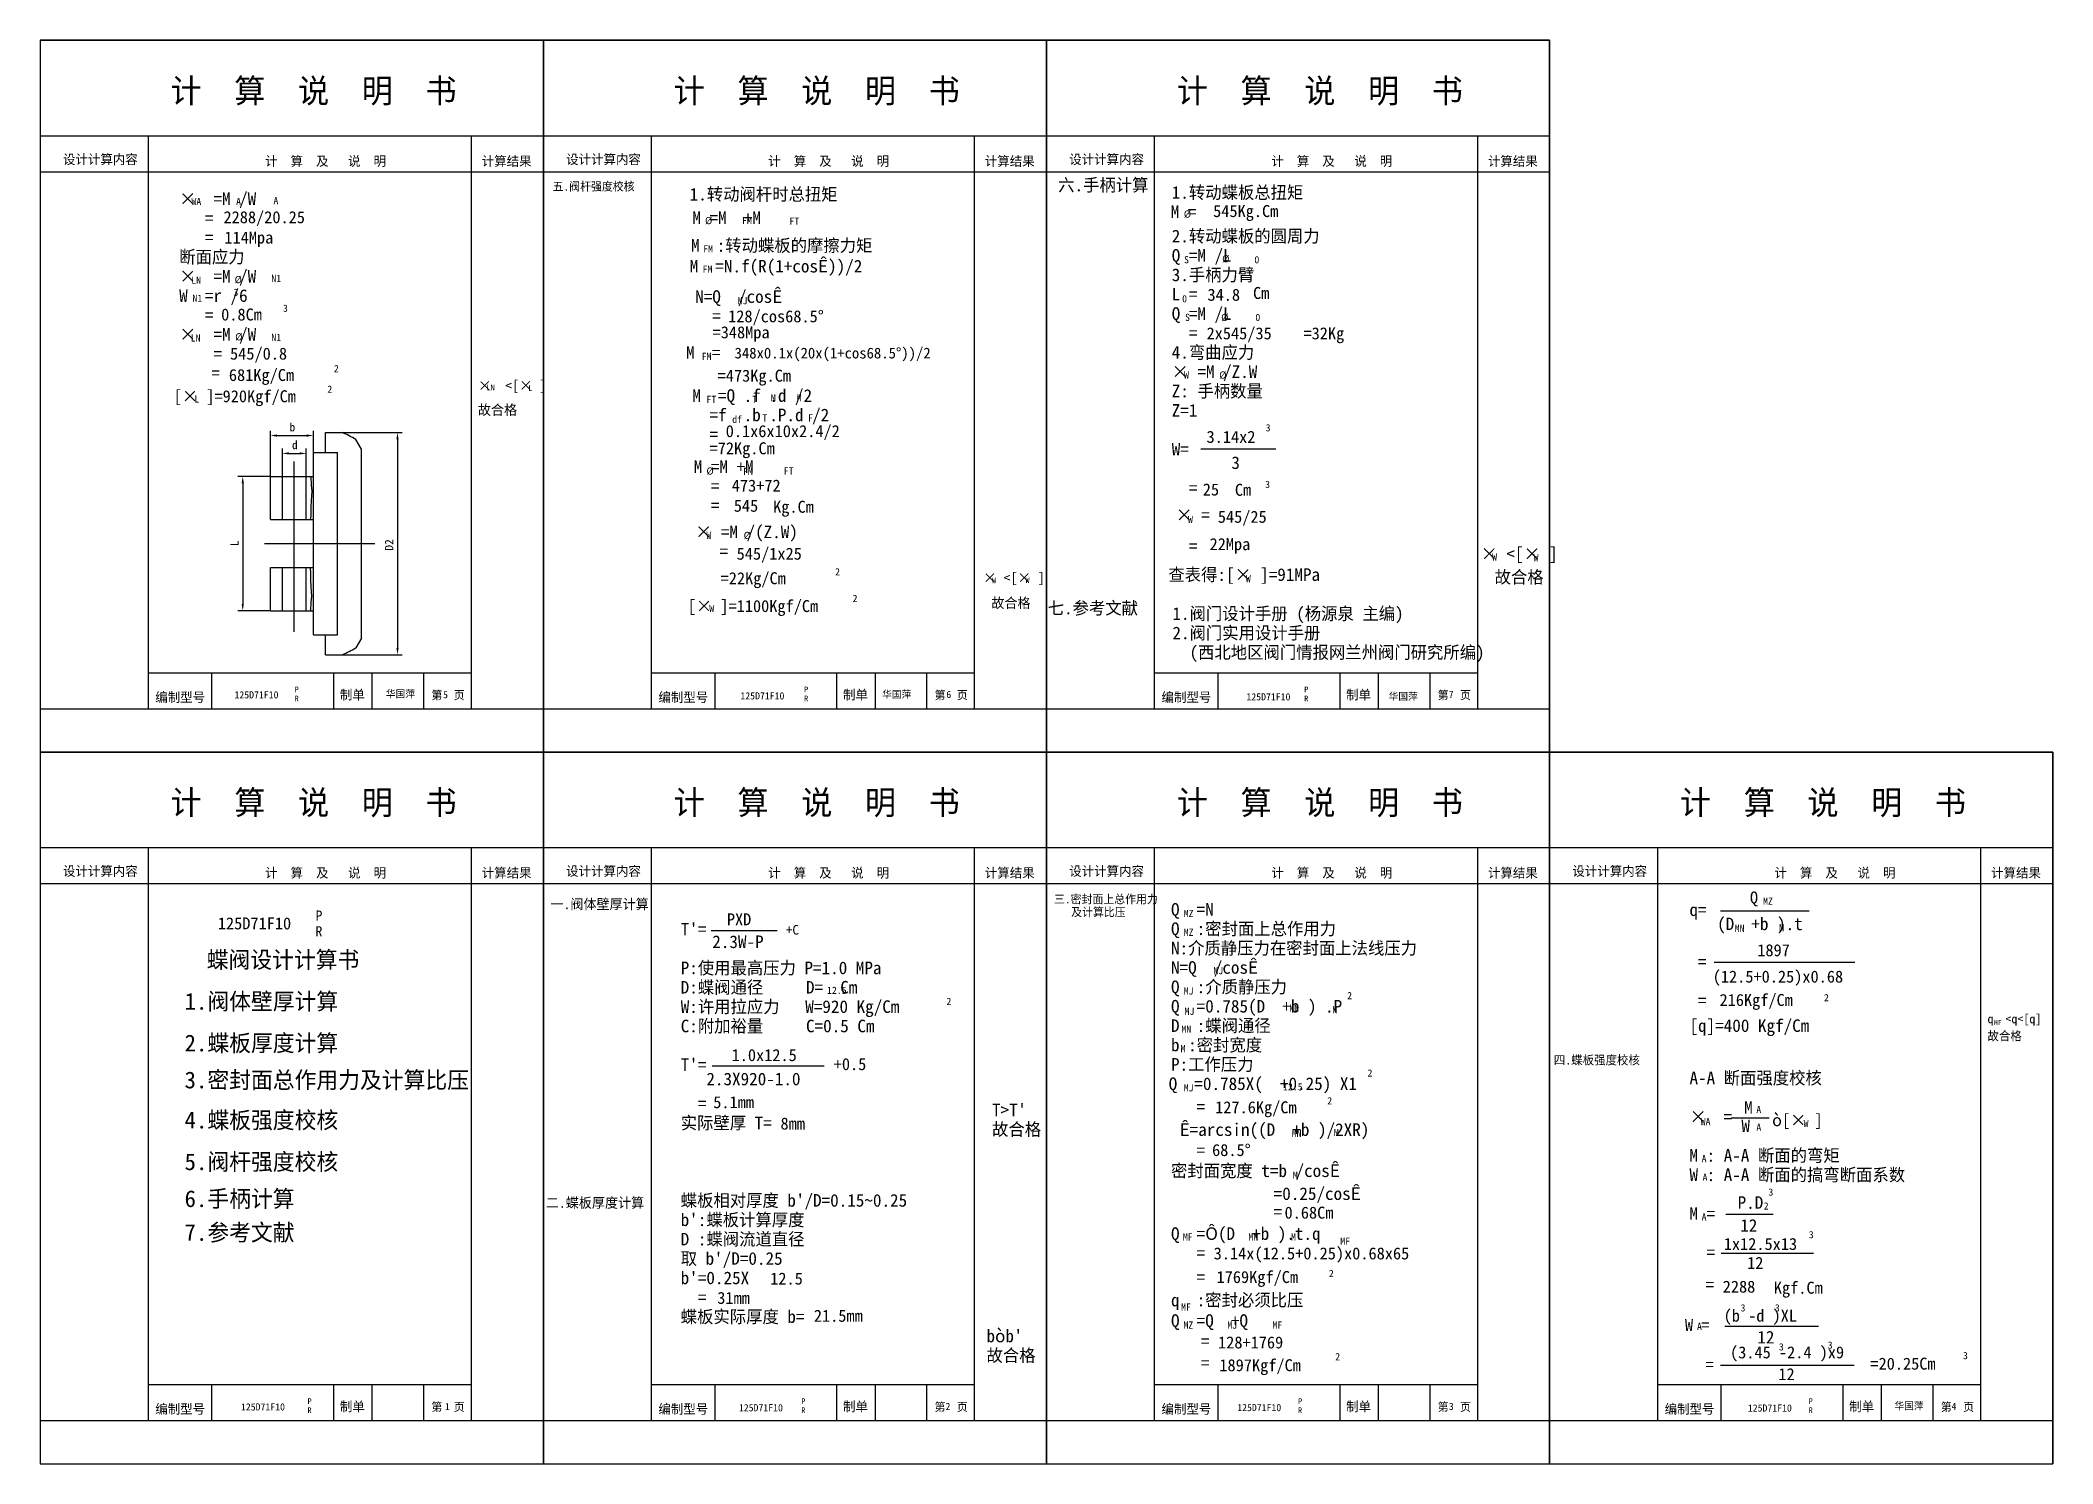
# Model space of a CAD drawing. Header units: metres. Extents: x 0 to 840, y 0 to 594.
import ezdxf

# ---------------------------------------------------------------- set-up
doc = ezdxf.new("R2010")
doc.units = ezdxf.units.M
for name, color, linetype in [('C', 6, 'Continuous'), ('D', 1, 'Continuous'), ('FL', 5, 'Continuous'), ('HA', 5, 'Continuous'), ('TL', 4, 'Continuous')]:
    doc.layers.add(name, color=color, linetype=linetype)

msp = doc.modelspace()

# ---------------------------------------------------------------- linework, layer by layer
at = {"layer": 'C'}
for p, q in [((106.05, 347.12), (106.05, 418.29)), ((93.63, 383.95), (139.59, 383.95))]:
    msp.add_line(p, q, dxfattribs=at)
at = {"layer": 'D'}
for p, q in [((96.05, 411.95), (96.05, 431.05)), ((98.85, 429.05), (111.25, 429.05)), ((114.05, 421.95), (114.05, 431.05)), ((126.07, 430.29), (151.11, 430.29)), ((101.05, 411.95), (101.05, 423.6)), ((103.85, 421.6), (108.25, 421.6)), ((111.05, 411.95), (111.05, 423.6)), ((149.11, 427.49), (149.11, 340.4)), ((484.35, 423.47), (515.76, 423.47)), ((96.05, 411.95), (82.52, 411.95)), ((84.52, 409.15), (84.52, 358.75)), ((96.05, 355.95), (82.52, 355.95)), ((126.07, 337.6), (151.11, 337.6)), ((71.53, 330), (71.53, 315)), ((122.39, 330), (122.39, 315)), ((138.45, 330), (138.45, 315)), ((160.12, 315), (160.12, 330)), ((281.53, 330), (281.53, 315)), ((332.39, 330), (332.39, 315)), ((348.45, 330), (348.45, 315)), ((370.12, 315), (370.12, 330)), ((491.53, 330), (491.53, 315)), ((542.39, 330), (542.39, 315)), ((558.45, 330), (558.45, 315)), ((580.12, 315), (580.12, 330)), ((701.29, 230.7), (738.37, 230.7)), ((280.08, 222.51), (307.63, 222.51)), ((698.74, 209.33), (738.65, 209.33)), ((738.65, 209.33), (757.36, 209.33)), ((280.47, 166.1), (327.22, 166.1)), ((705.83, 144.36), (721.7, 144.36)), ((703.51, 104.14), (723.24, 104.14)), ((701.57, 87.9), (724.41, 87.9)), ((724.41, 87.9), (734.49, 87.9)), ((734.49, 87.9), (740.12, 87.9)), ((703.12, 57.35), (742.21, 57.35)), ((701.31, 41.08), (744.02, 41.08)), ((744.02, 41.08), (757.16, 41.08)), ((71.53, 33), (71.53, 18)), ((122.39, 33), (122.39, 18)), ((138.45, 33), (138.45, 18)), ((160.12, 18), (160.12, 33)), ((281.53, 33), (281.53, 18)), ((332.39, 33), (332.39, 18)), ((348.45, 33), (348.45, 18)), ((370.12, 18), (370.12, 33)), ((491.53, 33), (491.53, 18)), ((542.39, 33), (542.39, 18)), ((558.45, 33), (558.45, 18)), ((580.12, 18), (580.12, 33)), ((701.53, 33), (701.53, 18)), ((752.39, 33), (752.39, 18)), ((768.45, 33), (768.45, 18)), ((790.12, 18), (790.12, 33))]:
    msp.add_line(p, q, dxfattribs=at)
for points in [[(98.85, 429.52), (98.85, 428.58), (96.05, 429.05)], [(111.25, 429.52), (111.25, 428.58), (114.05, 429.05)], [(148.64, 427.49), (149.58, 427.49), (149.11, 430.29)], [(103.85, 422.07), (103.85, 421.13), (101.05, 421.6)], [(108.25, 422.07), (108.25, 421.13), (111.05, 421.6)], [(84.05, 409.15), (84.98, 409.15), (84.52, 411.95)], [(84.05, 358.75), (84.98, 358.75), (84.52, 355.95)], [(148.64, 340.4), (149.58, 340.4), (149.11, 337.6)]]:
    msp.add_solid(points, dxfattribs=at)
at = {"layer": 'FL'}
for p, q in [((0, 594), (0, 297)), ((0, 594), (210, 594)), ((210, 594), (0, 594)), ((210, 594), (210, 297)), ((210, 297), (210, 594)), ((210, 594), (210, 297)), ((420, 594), (210, 594)), ((210, 594), (420, 594)), ((630, 594), (420, 594)), ((420, 594), (630, 594)), ((420, 594), (420, 297)), ((420, 594), (420, 297)), ((420, 297), (420, 594)), ((630, 594), (630, 297)), ((630, 594), (630, 297)), ((630, 297), (630, 594)), ((0, 297), (210, 297)), ((210, 297), (0, 297)), ((0, 297), (210, 297)), ((0, 297), (0, 0)), ((210, 297), (210, 0)), ((210, 297), (210, 0)), ((210, 0), (210, 297)), ((210, 297), (420, 297)), ((420, 297), (210, 297)), ((210, 297), (420, 297)), ((420, 297), (630, 297)), ((630, 297), (420, 297)), ((420, 297), (630, 297)), ((420, 297), (420, 0)), ((420, 0), (420, 297)), ((420, 297), (420, 0)), ((630, 297), (840, 297)), ((840, 297), (630, 297)), ((630, 297), (840, 297)), ((630, 297), (630, 0)), ((630, 0), (630, 297)), ((630, 297), (630, 0)), ((840, 0), (840, 297)), ((840, 297), (840, 0)), ((840, 0), (840, 297)), ((0, 0), (210, 0)), ((210, 0), (420, 0)), ((420, 0), (630, 0)), ((630, 0), (840, 0))]:
    msp.add_line(p, q, dxfattribs=at)
at = {"layer": 'HA'}
for points in [[(112.93, 411.95), (113.12, 408.37), (113.32, 405.86), (113.12, 402), (112.93, 399.11), (112.93, 395.44), (112.63, 393.95)], [(112.93, 355.95), (113.12, 359.52), (113.32, 362.03), (113.12, 365.89), (112.93, 368.78), (112.93, 372.45), (112.63, 373.95)]]:
    msp.add_lwpolyline(points, dxfattribs=at)
at = {"layer": 'TL'}
for p, q in [((210, 554), (0, 554)), ((45, 554), (45, 315)), ((180, 315), (180, 554)), ((420, 554), (210, 554)), ((255, 554), (255, 315)), ((390, 315), (390, 554)), ((630, 554), (420, 554)), ((465, 554), (465, 315)), ((600, 315), (600, 554)), ((210, 539), (0, 539)), ((420, 539), (210, 539)), ((630, 539), (420, 539)), ((119.05, 430.29), (126.07, 430.29)), ((119.05, 421.95), (119.05, 430.29)), ((114.05, 345.95), (114.05, 421.95)), ((114.05, 421.95), (124.05, 421.95)), ((124.05, 345.95), (124.05, 421.95)), ((134.05, 423.38), (131.72, 427.41)), ((134.05, 344.51), (134.05, 423.38)), ((96.05, 411.95), (114.05, 411.95)), ((96.05, 393.95), (96.05, 411.95)), ((101.05, 393.95), (101.05, 411.95)), ((111.05, 393.95), (111.05, 411.95)), ((96.05, 393.95), (114.05, 393.95)), ((96.05, 355.95), (96.05, 373.95)), ((96.05, 373.95), (114.05, 373.95)), ((101.05, 355.95), (101.05, 373.95)), ((111.05, 355.95), (111.05, 373.95)), ((96.05, 355.95), (114.05, 355.95)), ((114.05, 345.95), (124.05, 345.95)), ((119.05, 337.6), (119.05, 345.95)), ((134.05, 344.51), (131.72, 340.48)), ((119.05, 337.6), (126.07, 337.6)), ((45, 330), (180, 330)), ((255, 330), (390, 330)), ((465, 330), (600, 330)), ((0, 315), (210, 315)), ((210, 315), (420, 315)), ((420, 315), (630, 315)), ((210, 257), (0, 257)), ((45, 257), (45, 18)), ((180, 18), (180, 257)), ((420, 257), (210, 257)), ((255, 257), (255, 18)), ((390, 18), (390, 257)), ((630, 257), (420, 257)), ((465, 257), (465, 18)), ((600, 18), (600, 257)), ((840, 257), (630, 257)), ((675, 257), (675, 18)), ((810, 18), (810, 257)), ((210, 242), (0, 242)), ((420, 242), (210, 242)), ((630, 242), (420, 242)), ((840, 242), (630, 242)), ((45, 33), (180, 33)), ((255, 33), (390, 33)), ((465, 33), (600, 33)), ((675, 33), (810, 33)), ((0, 18), (210, 18)), ((210, 18), (420, 18)), ((420, 18), (630, 18)), ((630, 18), (840, 18))]:
    msp.add_line(p, q, dxfattribs=at)
for start, end in [(59.44, 66.64), (293.36, 300.56)]:
    msp.add_arc((106.05, 383.95), 50.48, start, end, dxfattribs=at)

# ---------------------------------------------------------------- texts
at = {"layer": 'D'}
for s, height, p in [('计  算  说  明  书', 10, (54.39, 567.91)), ('计  算  说  明  书', 10, (264.39, 567.91)), ('计  算  说  明  书', 10, (474.39, 567.91)), ('设计计算内容', 4, (9.49, 542.32)), ('计  算  及   说  明', 4, (93.85, 541.59)), ('计算结果', 4, (184.27, 541.59)), ('设计计算内容', 4, (219.49, 542.32)), ('计  算  及   说  明', 4, (303.85, 541.59)), ('计算结果', 4, (394.27, 541.59)), ('设计计算内容', 4, (429.49, 542.32)), ('计  算  及   说  明', 4, (513.85, 541.59)), ('计算结果', 4, (604.27, 541.59)), ('%%215  =M /W', 5.25, (57.99, 525.24)), ('五.阀杆强度校核', 3.5, (213.84, 531.25)), ('1.转动阀杆时总扭矩', 5.25, (271.06, 527.13)), ('六.手柄计算', 5.25, (424.86, 530.98)), ('1.转动蝶板总扭矩', 5.25, (472.27, 527.88)), ('WA', 3, (63.12, 525.24)), ('   =', 5.25, (57.99, 517.16)), ('2288/20.25', 5, (76.48, 517.66)), ('A', 3, (81.75, 525.24)), ('A', 3, (97.33, 525.54)), ('M =M  +M', 5.25, (272.22, 517.32)), ('M =', 5.25, (471.87, 519.8)), ('%%216', 3, (477.33, 520)), ('545Kg.Cm', 5, (489.55, 520.23)), ('   =', 5.25, (57.99, 509.07)), ('114Mpa', 5, (76.86, 509.19)), ('%%216', 3, (277.49, 517.27)), ('FM', 3, (292.92, 517.27)), ('FT', 3, (312.73, 517.02)), ('2.转动蝶板的圆周力', 5.25, (472.27, 509.67)), ('断面应力 ', 5.25, (57.99, 500.99)), ('M  :转动蝶板的摩擦力矩', 5.25, (271.64, 505.77)), ('FM', 3, (276.72, 505.45)), ('Q =M /L', 5.25, (472.27, 501.59)), ('%%216', 3, (493.32, 501.34)), ('%%215  =M /W', 5.25, (57.99, 492.9)), ('%%216', 3, (81.13, 492.63)), ('N1', 3, (96.46, 493.13)), ('M  =N.f(R(1+cos%%202))/2', 5.25, (271.06, 497.11)), ('FM', 3, (276.46, 496.96)), ('3.手柄力臂', 5.25, (472.27, 493.5)), ('S', 3, (477.41, 500.93)), ('0', 3, (506.78, 500.93)), ('W  =r /6', 5.25, (57.99, 484.82)), ('LN', 3, (63.04, 492.38)), ('N1', 3, (63.54, 484.85)), ('3', 3, (80.63, 487.36)), ('N=Q  /cos%%202', 5.25, (273.37, 484.42)), ('L =', 5.25, (472.27, 485.42)), ('0', 3, (476.6, 484.62)), ('34.8', 5, (487.19, 485.29)), ('Cm', 5, (506.2, 486.04)), ('   =', 5.25, (57.99, 476.73)), ('0.8Cm', 5, (75.51, 477.06)), ('3', 3, (101.31, 480.69)), ('  =', 5.25, (273.37, 476.33)), ('128/cos68.5%%d', 5, (287.11, 476.3)), ('MJ', 3, (291.12, 483.85)), ('Q =M /L', 5.25, (472.27, 477.33)), ('S', 3, (477.82, 476.88)), ('%%216', 3, (492.91, 476.88)), ('0', 3, (507.19, 476.88)), ('%%215  =M /W', 5.25, (57.99, 468.65)), ('LN', 3, (62.79, 468.27)), ('%%216', 3, (81.38, 468.78)), ('N1', 3, (96.46, 468.53)), ('=348Mpa', 5, (280.63, 469.64)), ('  =', 5.25, (472.27, 469.25)), ('2x545/35', 5, (486.8, 469.2)), ('=32Kg', 5, (527.26, 469.2)), ('    =', 5.25, (57.99, 460.56)), ('545/0.8', 5, (79.22, 460.73)), ('M  =', 5.25, (269.58, 461.07)), ('FM', 3, (276.05, 460.59)), ('348x0.1x(20x(1+cos68.5%%d))/2', 4.5, (289.81, 461.22)), ('4.弯曲应力', 5.25, (472.27, 461.16)), ('=', 5, (71.49, 452.67)), ('681Kg/Cm', 5, (78.73, 451.81)), ('2', 3, (122.55, 455.46)), ('=473Kg.Cm', 5, (282.74, 451.54)), ('%%215 =M /Z.W', 5.25, (472.27, 453.08)), ('W', 3, (477.41, 452.82)), ('%%216', 3, (492.1, 452.82)), ('[%%215 ]=920Kgf/Cm', 5, (55.7, 442.95)), ('L', 3, (64.3, 442.82)), ('2', 3, (119.83, 446.89)), ('%%215  <[%%215 ]', 4.2, (182.67, 447.8)), ('LN', 2.4, (186.27, 447.91)), ('L', 2.4, (203.73, 447.63)), ('M  =Q .f .d /2', 5.25, (272.17, 443.11)), ('FT', 3, (278.05, 442.66)), ('T', 3, (297.18, 442.66)), ('M', 3, (304.96, 443.26)), ('M', 3, (315.73, 443.26)), ('Z: 手柄数量', 5.25, (472.27, 444.99)), ('故合格', 4.2, (182.67, 437.68)), ('  =f  .b .P.d /2', 5.25, (272.17, 435.03)), ('df', 3, (288.81, 434.29)), ('T', 3, (301.37, 434.89)), ('F', 3, (320.51, 434.89)), ('Z=1', 5.25, (472.27, 436.91)), ('b', 3.5, (104.05, 430.8)), ('  =', 5.25, (272.17, 426.94)), ('0.1x6x10x2.4/2', 5, (286.11, 428.39)), ('3.14x2', 5, (486.8, 426.01)), ('3', 3, (511.46, 430.81)), ('d', 3.5, (105.05, 423.35)), ('=72Kg.Cm', 5, (279.37, 421.24)), ('W=', 5.25, (472.27, 420.74)), ('    3', 5.25, (482.88, 415.1)), ('M =M +M', 5.25, (272.77, 413.48)), ('%%216', 3, (278.05, 412.77)), ('FM', 3, (293.3, 412.62)), ('FT', 3, (310.34, 412.77)), ('  =', 5.25, (272.77, 405.39)), ('473+72', 5, (288.63, 405.67)), ('  =', 5.25, (472.27, 404.57)), ('25', 5, (485.23, 404.03)), ('Cm', 5, (498.62, 403.91)), ('3', 3, (511.27, 407.17)), ('  =', 5.25, (272.77, 397.31)), ('545', 5, (289.48, 397.25)), ('Kg.Cm', 5, (305.9, 396.83)), ('%%215 =', 5.25, (473.91, 393.29)), ('W', 3, (479.04, 392.49)), ('545/25', 5, (491.51, 392.65)), ('%%215 =M /(Z.W)', 5.25, (273.37, 386.23)), ('W', 3, (278.05, 385.88)), ('%%216', 3, (293.6, 385.88)), ('  =', 5.25, (276.36, 378.15)), ('545/1x25', 5, (290.67, 377.25)), ('  =', 5.25, (472.27, 380.31)), ('22Mpa', 5, (488.07, 381.24)), ('%%215 <[%%215 ]', 5.25, (601.22, 377.1)), ('W', 3, (606.01, 376.88)), ('W', 3, (623.31, 376.58)), ('=22Kg/Cm', 5, (283.99, 367)), ('2', 3, (331.77, 370.71)), ('%%215 <[%%215 ]', 4.2, (393.53, 367.61)), ('W', 2.4, (397.25, 367.4)), ('W', 2.4, (411.22, 367.53)), ('查表得:[%%215 ]=91MPa', 5.25, (470.85, 368.4)), ('W', 3, (503.21, 367.86)), ('  故合格', 5.25, (599.88, 367.38)), ('2', 3, (339.05, 359.58)), (' 故合格', 4.2, (394.11, 357.1)), ('[%%215 ]=1100Kgf/Cm', 5, (270.27, 355.4)), ('W', 3, (279.24, 355.4)), ('七.参考文献', 5.25, (420.5, 354.45)), ('1.阀门设计手册 (杨源泉 主编)', 5.25, (472.56, 352.14)), ('2.阀门实用设计手册 ', 5.25, (472.56, 344.06)), ('  (西北地区阀门情报网兰州阀门研究所编)', 5.25, (472.56, 335.97)), ('编制型号', 4, (48, 317.84)), ('125D71F10', 3, (81.07, 319.35)), ('R', 2.4, (106.17, 318.14)), ('P', 2.4, (106.17, 321.9)), ('制单', 4, (125.07, 318.9)), ('华国萍', 3, (144.28, 319.79)), ('第  页', 3.5, (163.28, 318.97)), ('5', 3, (168.11, 319.43)), ('编制型号', 4, (258, 317.84)), ('125D71F10', 3, (292.24, 318.93)), ('R', 2.4, (318.84, 318.14)), ('P', 2.4, (318.84, 321.9)), ('制单', 4, (335.07, 318.9)), ('华国萍', 3, (351.4, 319.57)), ('第  页', 3.5, (373.28, 318.97)), ('6', 3, (378.2, 319.54)), ('编制型号', 4, (468, 317.84)), ('125D71F10', 3, (503.45, 318.53)), ('R', 2.4, (527.57, 318.14)), ('P', 2.4, (527.57, 321.9)), ('制单', 4, (545.07, 318.9)), ('华国萍', 3, (562.79, 318.71)), ('第  页', 3.5, (583.28, 318.97)), ('7', 3, (587.88, 319.53)), ('计  算  说  明  书', 10, (54.39, 270.91)), ('计  算  说  明  书', 10, (264.39, 270.91)), ('计  算  说  明  书', 10, (474.39, 270.91)), ('计  算  说  明  书', 10, (684.39, 270.91)), ('设计计算内容', 4, (9.49, 245.32)), ('计  算  及   说  明', 4, (93.85, 244.59)), ('计算结果', 4, (184.27, 244.59)), ('设计计算内容', 4, (219.49, 245.32)), ('计  算  及   说  明', 4, (303.85, 244.59)), ('计算结果', 4, (394.27, 244.59)), ('设计计算内容', 4, (429.49, 245.32)), ('计  算  及   说  明', 4, (513.85, 244.59)), ('计算结果', 4, (604.27, 244.59)), ('设计计算内容', 4, (639.49, 245.32)), ('计  算  及   说  明', 4, (723.85, 244.59)), ('计算结果', 4, (814.27, 244.59)), ('一.阀体壁厚计算', 4.2, (212.94, 231.43)), ('三.密封面上总作用力', 3.5, (423.14, 233.84)), ('Q', 5, (713.61, 233.79)), ('MZ', 3, (719.1, 233.23)), ('125D71F10', 5, (74.12, 222.98)), ('P', 4.2, (114.9, 226.66)), ('PXD', 5, (286.58, 224.68)), ('   及计算比压', 3.5, (423.14, 228.45)), ('Q  =N', 5.25, (471.97, 228.71)), ('MZ', 3, (477.29, 228.09)), ('q=', 5.25, (688.38, 228.55)), ('  (D  +b ).t', 5.25, (692.78, 222.66)), ('R', 4.2, (114.9, 220.08)), ("T'=   ", 5.25, (267.32, 220.46)), ('  2.3W-P', 5.25, (273.36, 215.2)), ('+C', 4, (311.22, 220.81)), ('Q  :密封面上总作用力', 5.25, (471.97, 220.63)), ('N:介质静压力在密封面上法线压力', 5.25, (471.97, 212.54)), ('MZ', 3, (477.29, 220.27)), ('MN', 3, (707.26, 221.91)), ('M', 3, (725.8, 222.22)), ('蝶阀设计计算书', 7, (69.49, 206.85)), ('P:使用最高压力 P=1.0 MPa', 5.25, (267.32, 204.29)), ('N=Q  /cos%%202', 5.25, (471.97, 204.46)), (' =', 5.25, (688.38, 206.88)), ('1897', 5, (716.66, 211.79)), ('D:蝶阀通径     D=  Cm', 5.25, (267.32, 196.21)), ('Q  :介质静压力', 5.25, (471.97, 196.37)), ('MJ', 3, (489.69, 204.28)), ('(12.5+0.25)x0.68', 5, (698.08, 200.78)), ('1.阀体壁厚计算', 7, (60.23, 189.45)), ('W:许用拉应力   W=920 Kg/Cm', 5.25, (267.32, 188.12)), ('12.5', 3, (328.38, 196.08)), ('2', 3, (378.24, 191.44)), ('Q  =0.785(D  +b ) .P', 5.25, (471.97, 188.29)), ('MJ', 3, (477.29, 195.8)), ('2', 3, (545.5, 193.85)), (' =', 5.25, (688.38, 190.71)), ('216Kgf/Cm', 5, (700.91, 191.02)), ('2', 3, (744.51, 193)), ('C:附加裕量     C=0.5 Cm', 5.25, (267.32, 180.04)), ('D  :蝶阀通径', 5.25, (471.97, 180.2)), ('MJ', 3, (477.62, 187.32)), ('MN', 3, (521.35, 188.63)), ('M', 3, (539.3, 187.98)), ('[q]=400 Kgf/Cm', 5.25, (688.38, 180.19)), ('q  <q<[q]', 3.67, (812.77, 183.8)), ('MF', 2.1, (815.44, 183.05)), ('2.蝶板厚度计算', 7, (60.23, 172.06)), ('b :密封宽度', 5.25, (471.97, 172.12)), ('MN', 3, (476.31, 179.82)), ('故合格', 3.67, (812.77, 176.65)), ("T'=", 5.25, (267.32, 163.87)), ('1.0x12.5', 5, (288.56, 168.02)), ('+0.5', 5, (331.19, 164.26)), ('P:工作压力', 5.25, (471.97, 164.03)), ('M', 3, (475.98, 171.67)), ('四.蝶板强度校核', 3.67, (631.75, 166.6)), ('3.密封面总作用力及计算比压', 7, (60.23, 156.65)), ('   2.3X920-1.0', 5.25, (267.32, 157.92)), ('Q  =0.785X(  +0.25) X1', 5.25, (471.01, 155.95)), ('2', 3, (553.99, 161.56)), ('A-A 断面强度校核', 5.25, (688.38, 158.37)), ('  =', 5.25, (267.32, 147.7)), ('5.1mm', 5, (280.9, 148.38)), ('MJ', 3, (477.29, 155.36)), ('127.6Kg/Cm', 5, (490.38, 146.23)), ('12.5', 3, (518.73, 155.77)), ('2', 3, (537.19, 149.96)), ('M', 5.25, (711.21, 146.04)), ('4.蝶板强度校核', 7, (60.23, 139.92)), ('实际壁厚 T=', 5.25, (267.32, 139.61)), ('8mm', 5, (308.98, 139.46)), (" T>T'", 5.25, (393.71, 145.03)), (' 故合格', 5.25, (393.71, 136.94)), (' %%202=arcsin((D  +b )/2XR)', 5.25, (471.97, 136.81)), ('   =', 5.25, (471.97, 146.38)), ('%%215  =', 5.25, (688.38, 142.2)), ('WA', 3, (693.06, 141.26)), ('W', 5.25, (710.05, 138.37)), ('A', 3, (716.28, 146.29)), ('%%242[%%215 ]', 5, (722.86, 140.88)), ('W', 3, (736.01, 140.49)), ('MN', 3, (522.33, 136.41)), ('M', 3, (539.95, 136.74)), ('A', 3, (716.28, 138.94)), ('5.阀杆强度校核', 7, (60.23, 122.52)), ('密封面宽度 t=b /cos%%202', 5.25, (471.97, 119.65)), ('      =', 5.25, (461.2, 128.22)), ('68.5%%d', 5, (489.11, 128.4)), ('M : A-A 断面的弯矩', 5.25, (688.38, 126.03)), ('A', 3, (693.45, 125.8)), ('M', 3, (522.82, 118.93)), ('W : A-A 断面的搞弯断面系数', 5.25, (688.38, 117.95)), ('A', 3, (693.83, 118.06)), ('6.手柄计算', 7, (60.23, 107.11)), ('二.蝶板厚度计算', 4.2, (211, 106.82)), ("蝶板相对厚度 b'/D=0.15%%1260.25", 5.25, (267.32, 107.27)), ('            =0.25/cos%%202', 5.25, (471.97, 110.08)), ('    P.D', 5.25, (694.18, 106.38)), ('3', 3, (721.31, 111.87)), ('7.参考文献', 7, (60.23, 93.03)), ("b':蝶板计算厚度", 5.25, (267.32, 99.19)), ('            =', 5.25, (471.97, 102.49)), ('0.68Cm', 5, (519.35, 102.28)), ('M =', 5.25, (688.38, 101.78)), ('A', 3, (693.45, 101.43)), ('   12', 5.25, (698.83, 96.79)), ('2', 3, (719.37, 106.07)), ('D :蝶阀流道直径', 5.25, (267.32, 91.1)), ('Q  =%%212(D  +b ).t.q', 5.25, (471.97, 93.41)), ('MF', 3, (476.93, 93.15)), ('MN', 3, (504.26, 93.15)), ('M', 3, (522.06, 93.15)), ('MF', 3, (542.63, 91.39)), ('1x12.5x13', 5, (702.69, 89.22)), ('3', 3, (738.19, 94.09)), ("取 b'/D=0.25", 5.25, (267.32, 83.02)), ('   =', 5.25, (471.97, 85.33)), ('3.14x(12.5+0.25)x0.68x65', 5, (489.78, 85.27)), ('  =', 5.25, (688.38, 85.61)), ('12', 5, (712.43, 81.32)), ("b'=0.25X", 5.25, (267.32, 74.93)), ('12.5', 5, (304.68, 74.76)), ('   =', 5.25, (471.97, 75.26)), ('1769Kgf/Cm', 5, (490.97, 75.42)), ('2', 3, (537.86, 77.89)), ('  =', 5.25, (687.99, 72.11)), ('2288', 5, (702.25, 71.39)), ('Kgf.Cm', 5, (723.58, 70.95)), ('  =', 5.25, (267.32, 66.85)), ('31mm', 5, (282.58, 66.71)), ('q  :密封必须比压', 5.25, (471.97, 65.69)), ('蝶板实际厚度 b=', 5.25, (267.32, 58.76)), ('21.5mm', 5, (322.89, 59.24)), ('Q  =Q  +Q', 5.25, (471.97, 57.11)), ('MF', 3, (476.18, 63.87)), ('MZ', 3, (477.18, 56.36)), ('MJ', 3, (495.48, 56.36)), ('MF', 3, (514.29, 56.36)), ('W =', 5, (686.48, 55.41)), ('(b -d )XL', 5, (702.64, 59.28)), ('3', 3, (709.7, 63.54)), ('3', 3, (724.02, 63.54)), (" b%%242b' ", 5.25, (391.38, 50.68)), ('   =', 5.25, (473.73, 48.53)), ('128+1769', 5, (491.6, 48.12)), ('A', 3, (691.51, 55.8)), ('     12', 5.25, (698.83, 50.18)), ('3', 3, (746.08, 48.01)), (' 故合格', 5.25, (391.38, 42.59)), ('   =', 5.25, (473.74, 39.47)), ('1897Kgf/Cm', 5, (492.16, 38.62)), ('2', 3, (540.51, 43.18)), ('=', 5, (695.1, 38.89)), ('(3.45 -2.4 )x9', 5, (705.3, 43.98)), ('3', 3, (725.69, 47.28)), ('=20.25Cm', 5, (763.89, 39.26)), ('3', 3, (802.54, 43.63)), ('12', 5, (725.48, 34.88)), ('编制型号', 4, (48, 20.84)), ('125D71F10', 3, (83.77, 22.22)), ('P', 2.4, (111.55, 24.9)), ('制单', 4, (125.07, 21.9)), ('第  页', 3.5, (163.28, 21.97)), ('1', 3, (168.9, 22.36)), ('编制型号', 4, (258, 20.84)), ('P', 2.4, (317.64, 24.9)), ('制单', 4, (335.07, 21.9)), ('第  页', 3.5, (373.28, 21.97)), ('2', 3, (377.83, 22.37)), ('编制型号', 4, (468, 20.84)), ('P', 2.4, (525, 24.9)), ('制单', 4, (545.07, 21.9)), ('第  页', 3.5, (583.28, 21.97)), ('3', 3, (587.94, 22.44)), ('编制型号', 4, (678, 20.84)), ('P', 2.4, (738.13, 24.9)), ('制单', 4, (755.07, 21.9)), ('华国萍', 3, (773.93, 22.67)), ('第  页', 3.5, (793.28, 21.97)), ('4', 3, (797.76, 22.45)), ('R', 2.4, (111.55, 21.14)), ('125D71F10', 3, (291.61, 21.88)), ('R', 2.4, (317.64, 21.14)), ('125D71F10', 3, (499.61, 21.94)), ('R', 2.4, (525, 21.14)), ('125D71F10', 3, (712.74, 21.76)), ('R', 2.4, (738.13, 21.14))]:
    msp.add_text(s, height=height, dxfattribs=at).set_placement(p)
for s, p in [('L', (82.77, 382.95)), ('D2', (147.36, 381.03))]:
    msp.add_text(s, height=3.5, rotation=90, dxfattribs=at).set_placement(p)

doc.saveas('drawing.dxf')
